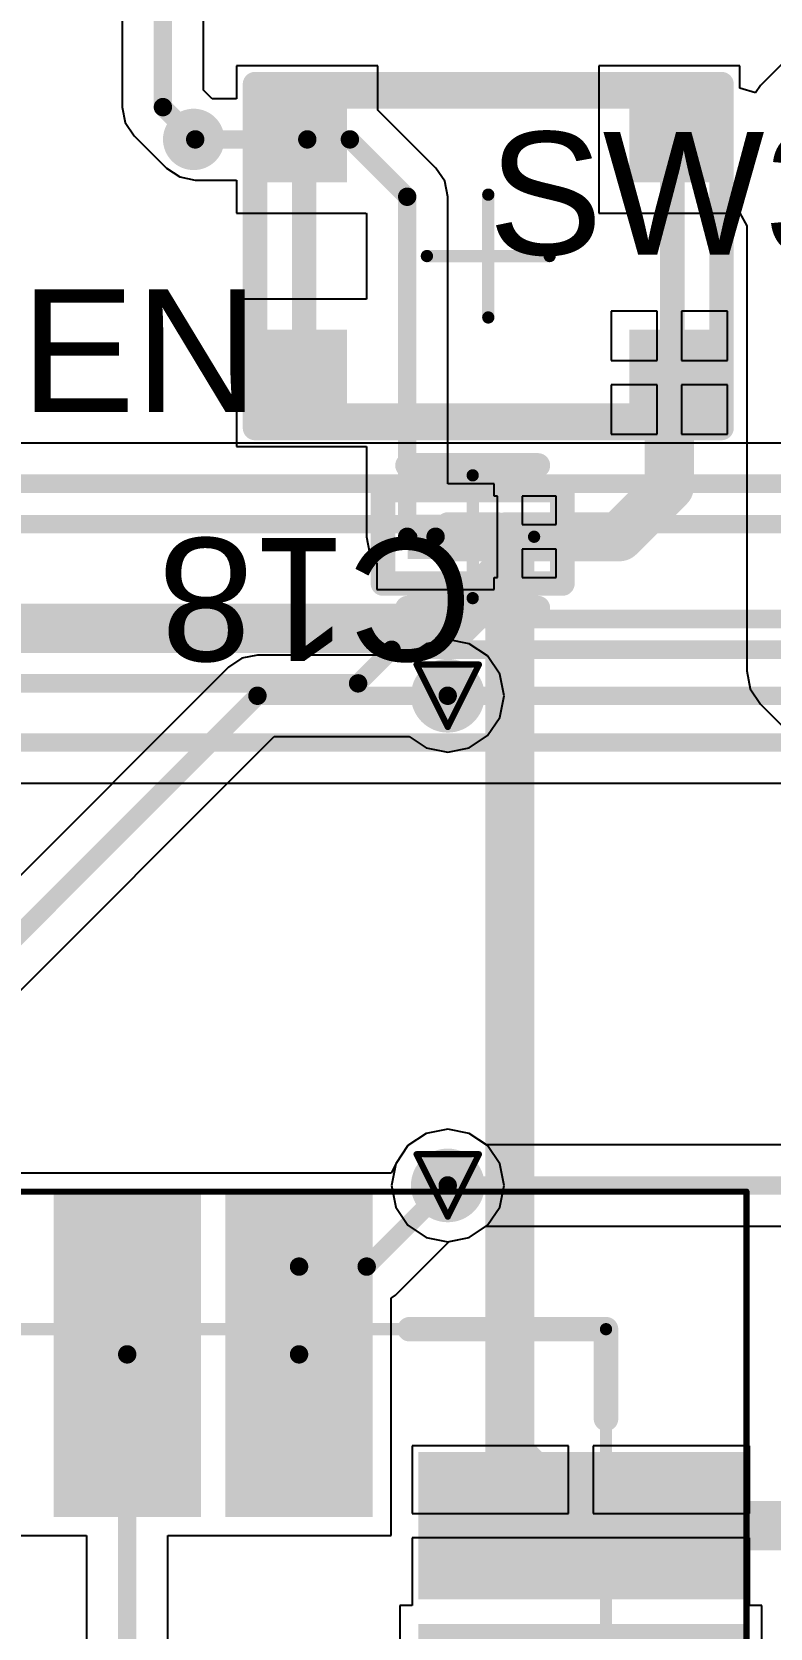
# Model space of a CAD drawing. Header units: millimetres. Extents: x 9.6 to 105, y 7.6 to 66.9.
# Drawn here: x 28.54 to 34.55, y 25.53 to 38.53 of the extents above; entities that cross this region are included whole.
import ezdxf

# ---------------------------------------------------------------- set-up
doc = ezdxf.new("R2010")
doc.units = ezdxf.units.MM
for name, color, linetype in [('BottomLayer', 5, 'Continuous'), ('BottomSolder', 6, 'Continuous'), ('DrillDrawing', 1, 'Continuous'), ('Mechanical13', 56, 'Continuous'), ('Mechanical15', 56, 'Continuous'), ('Mechanical16', 56, 'Continuous'), ('Mechanical2', 216, 'Continuous'), ('Mechanical3', 76, 'Continuous'), ('Mechanical5', 56, 'Continuous'), ('TopLayer', 1, 'Continuous'), ('TopOverlay', 2, 'Continuous'), ('TopPaste', 8, 'Continuous'), ('TopSolder', 216, 'Continuous'), ('ViaHoleLayer', 16, 'Continuous')]:
    doc.layers.add(name, color=color, linetype=linetype)
doc.styles.add('Arial', font='arial.ttf', dxfattribs={"height": 0.2})

msp = doc.modelspace()

# ---------------------------------------------------------------- hatches: boundary and pattern name
at = {"layer": 'BottomLayer'}
h = msp.add_hatch(color=5, dxfattribs=at)
edge = h.paths.add_edge_path()
edge.add_arc((31.928, 33.122), 0.2, 0, 360)
h = msp.add_hatch(color=5, dxfattribs=at)
edge = h.paths.add_edge_path()
edge.add_arc((31.928, 29.134), 0.2, 0, 360)
at = {"layer": 'BottomSolder'}
h = msp.add_hatch(color=6, dxfattribs=at)
edge = h.paths.add_edge_path()
edge.add_arc((31.928, 33.122), 0.3, 0, 360)
h = msp.add_hatch(color=6, dxfattribs=at)
edge = h.paths.add_edge_path()
edge.add_arc((31.928, 29.134), 0.3, 0, 360)
at = {"layer": 'TopLayer'}
for points in [[(30.458, 38.003), (31.108, 38.003), (31.108, 37.303), (30.458, 37.303)], [(33.408, 38.003), (34.058, 38.003), (34.058, 37.303), (33.408, 37.303)], [(30.458, 36.103), (31.108, 36.103), (31.108, 35.403), (30.458, 35.403)], [(33.408, 36.103), (34.058, 36.103), (34.058, 35.403), (33.408, 35.403)], [(32.056, 34.236), (31.6, 34.236), (31.6, 34.598), (32.056, 34.598)], [(32.662, 34.236), (32.206, 34.236), (32.206, 34.598), (32.662, 34.598)], [(29.817, 28.983), (29.817, 26.533), (28.817, 26.533), (28.817, 28.983)], [(31.217, 28.983), (31.217, 26.533), (30.217, 26.533), (30.217, 28.983)], [(31.787, 26.863), (34.237, 26.863), (34.237, 25.863), (31.787, 25.863)]]:
    msp.add_hatch(color=1, dxfattribs=at).paths.add_polyline_path(points)
h = msp.add_hatch(color=1, dxfattribs=at)
edge = h.paths.add_edge_path()
edge.add_arc((31.928, 33.122), 0.2, 0, 360)
h = msp.add_hatch(color=1, dxfattribs=at)
edge = h.paths.add_edge_path()
edge.add_arc((31.928, 29.134), 0.2, 0, 360)
at = {"layer": 'TopPaste'}
for points in [[(30.458, 38.003), (31.108, 38.003), (31.108, 37.303), (30.458, 37.303)], [(33.408, 38.003), (34.058, 38.003), (34.058, 37.303), (33.408, 37.303)], [(30.458, 36.103), (31.108, 36.103), (31.108, 35.403), (30.458, 35.403)], [(33.408, 36.103), (34.058, 36.103), (34.058, 35.403), (33.408, 35.403)], [(32.056, 34.236), (31.6, 34.236), (31.6, 34.598), (32.056, 34.598)], [(32.662, 34.236), (32.206, 34.236), (32.206, 34.598), (32.662, 34.598)], [(29.767, 28.933), (29.767, 26.583), (28.867, 26.583), (28.867, 28.933)], [(31.167, 28.933), (31.167, 26.583), (30.267, 26.583), (30.267, 28.933)], [(31.837, 26.813), (34.187, 26.813), (34.187, 25.913), (31.837, 25.913)]]:
    msp.add_hatch(color=8, dxfattribs=at).paths.add_polyline_path(points)
at = {"layer": 'TopSolder'}
for points in [[(30.458, 38.003), (31.108, 38.003), (31.108, 37.303), (30.458, 37.303)], [(33.408, 38.003), (34.058, 38.003), (34.058, 37.303), (33.408, 37.303)], [(30.458, 36.103), (31.108, 36.103), (31.108, 35.403), (30.458, 35.403)], [(33.408, 36.103), (34.058, 36.103), (34.058, 35.403), (33.408, 35.403)], [(32.056, 34.236), (31.6, 34.236), (31.6, 34.598), (32.056, 34.598)], [(32.662, 34.236), (32.206, 34.236), (32.206, 34.598), (32.662, 34.598)], [(29.917, 29.083), (29.917, 26.433), (28.717, 26.433), (28.717, 29.083)], [(31.317, 29.083), (31.317, 26.433), (30.117, 26.433), (30.117, 29.083)], [(31.687, 26.963), (34.337, 26.963), (34.337, 25.763), (31.687, 25.763)], [(31.687, 25.563), (34.337, 25.563), (34.337, 24.363), (31.687, 24.363)]]:
    msp.add_hatch(color=216, dxfattribs=at).paths.add_polyline_path(points)
h = msp.add_hatch(color=216, dxfattribs=at)
edge = h.paths.add_edge_path()
edge.add_arc((31.928, 33.122), 0.3, 0, 360)
h = msp.add_hatch(color=216, dxfattribs=at)
edge = h.paths.add_edge_path()
edge.add_arc((31.928, 29.134), 0.3, 0, 360)
at = {"layer": 'ViaHoleLayer'}
h = msp.add_hatch(color=16, dxfattribs=at)
edge = h.paths.add_edge_path()
edge.add_arc((31.928, 33.122), 0.1, 0, 360)
h = msp.add_hatch(color=16, dxfattribs=at)
edge = h.paths.add_edge_path()
edge.add_arc((31.928, 29.134), 0.1, 0, 360)

# ---------------------------------------------------------------- linework, layer by layer
at = {"layer": 'BottomLayer'}
for p, q in [((53.127, 35.18), (23.978, 35.18)), ((27.105, 32.409), (40.802, 32.409)), ((31.752, 29.558), (31.603, 29.458)), ((31.928, 29.593), (31.752, 29.558)), ((32.103, 29.558), (31.928, 29.593)), ((32.242, 29.465), (32.103, 29.558)), ((31.603, 29.458), (31.504, 29.309)), ((51.399, 29.465), (32.242, 29.465)), ((31.504, 29.309), (31.469, 29.134)), ((31.469, 29.134), (31.504, 28.958)), ((31.504, 28.958), (31.603, 28.809)), ((31.603, 28.809), (31.752, 28.71)), ((32.103, 28.71), (32.242, 28.802)), ((32.242, 28.802), (51.537, 28.802)), ((31.752, 28.71), (31.928, 28.675)), ((31.928, 28.675), (32.103, 28.71))]:
    msp.add_line(p, q, dxfattribs=at)
at = {"layer": 'BottomLayer', "const_width": 0.15}
for points in [[(23.978, 34.849), (53.264, 34.849)], [(24.384, 34.519), (53.289, 34.519)], [(24.308, 33.747), (53.077, 33.747)], [(31.197, 33.223), (31.471, 33.497)], [(31.471, 33.497), (53.359, 33.497)], [(26.213, 33.223), (31.197, 33.223)], [(31.928, 33.122), (54.61, 33.122)], [(26.791, 32.741), (66.413, 32.741)], [(31.928, 29.134), (51.537, 29.134)]]:
    msp.add_lwpolyline(points, dxfattribs=at)
at = {"layer": 'BottomLayer', "const_width": 0.075}
for points in [[(31.433, 33.497, 1), (31.508, 33.497, 1)], [(31.433, 33.497, 1), (31.508, 33.497, 1)], [(31.16, 33.223, 1), (31.235, 33.223, 1)], [(31.16, 33.223, 1), (31.235, 33.223, 1)], [(31.89, 33.122, 1), (31.965, 33.122, 1)], [(31.89, 29.134, 1), (31.965, 29.134, 1)]]:
    msp.add_lwpolyline(points, format="xyb", close=True, dxfattribs=at)
at = {"layer": 'DrillDrawing', "const_width": 0.0508}
for points in [[(31.674, 33.376), (32.182, 33.376)], [(31.674, 33.376), (31.928, 32.868)], [(31.928, 32.868), (32.182, 33.376)], [(31.674, 29.388), (32.182, 29.388)], [(31.674, 29.388), (31.928, 28.88)], [(31.928, 28.88), (32.182, 29.388)]]:
    msp.add_lwpolyline(points, dxfattribs=at)
at = {"layer": 'DrillDrawing', "const_width": 0.0254}
for points in [[(31.661, 33.376, 1), (31.686, 33.376, 1)], [(31.661, 33.376, 1), (31.686, 33.376, 1)], [(32.169, 33.376, 1), (32.194, 33.376, 1)], [(32.169, 33.376, 1), (32.194, 33.376, 1)], [(31.915, 32.868, 1), (31.941, 32.868, 1)], [(31.915, 32.868, 1), (31.941, 32.868, 1)], [(31.661, 29.388, 1), (31.686, 29.388, 1)], [(31.661, 29.388, 1), (31.686, 29.388, 1)], [(32.169, 29.388, 1), (32.194, 29.388, 1)], [(32.169, 29.388, 1), (32.194, 29.388, 1)], [(31.915, 28.88, 1), (31.941, 28.88, 1)], [(31.915, 28.88, 1), (31.941, 28.88, 1)]]:
    msp.add_lwpolyline(points, format="xyb", close=True, dxfattribs=at)
at = {"layer": 'Mechanical13', "const_width": 0.1}
for points in [[(10.217, 27.963), (33.217, 27.963)], [(33.217, 14.963), (33.217, 27.963)]]:
    msp.add_lwpolyline(points, dxfattribs=at)
at = {"layer": 'Mechanical13', "const_width": 0.05}
msp.add_lwpolyline([(33.192, 27.963, 1), (33.242, 27.963, 1)], format="xyb", close=True, dxfattribs=at)
msp.add_lwpolyline([(33.192, 27.963, 1), (33.242, 27.963, 1)], format="xyb", close=True, dxfattribs=at)
at = {"layer": 'Mechanical15', "const_width": 0.05}
for points in [[(10.117, 29.083), (34.362, 29.083)], [(34.362, 13.843), (34.362, 29.083)]]:
    msp.add_lwpolyline(points, dxfattribs=at)
at = {"layer": 'Mechanical15', "const_width": 0.025}
msp.add_lwpolyline([(34.349, 29.083, 1), (34.374, 29.083, 1)], format="xyb", close=True, dxfattribs=at)
msp.add_lwpolyline([(34.349, 29.083, 1), (34.374, 29.083, 1)], format="xyb", close=True, dxfattribs=at)
at = {"layer": 'Mechanical16', "const_width": 0.1}
for points in [[(32.258, 36.203), (32.258, 37.203)], [(31.758, 36.703), (32.758, 36.703)], [(32.131, 33.917), (32.131, 34.917)], [(31.631, 34.417), (32.631, 34.417)]]:
    msp.add_lwpolyline(points, dxfattribs=at)
at = {"layer": 'Mechanical16', "const_width": 0.05}
for points in [[(32.233, 37.203, 1), (32.283, 37.203, 1)], [(31.733, 36.703, 1), (31.783, 36.703, 1)], [(32.733, 36.703, 1), (32.783, 36.703, 1)], [(32.233, 36.203, 1), (32.283, 36.203, 1)], [(32.106, 34.917, 1), (32.156, 34.917, 1)], [(31.606, 34.417, 1), (31.656, 34.417, 1)], [(32.606, 34.417, 1), (32.656, 34.417, 1)], [(32.106, 33.917, 1), (32.156, 33.917, 1)]]:
    msp.add_lwpolyline(points, format="xyb", close=True, dxfattribs=at)
at = {"layer": 'Mechanical2', "const_width": 0.2}
for points in [[(30.758, 38.003), (33.758, 38.003)], [(30.758, 35.403), (30.758, 38.003)], [(33.758, 35.403), (33.758, 38.003)], [(30.758, 35.403), (33.758, 35.403)], [(31.931, 34.317), (31.931, 34.517)], [(31.931, 34.517), (32.331, 34.517)], [(32.331, 34.317), (32.331, 34.517)], [(31.931, 34.317), (32.331, 34.317)]]:
    msp.add_lwpolyline(points, dxfattribs=at)
at = {"layer": 'Mechanical2', "const_width": 0.1}
for points in [[(30.708, 38.003, 1), (30.808, 38.003, 1)], [(30.708, 38.003, 1), (30.808, 38.003, 1)], [(33.708, 38.003, 1), (33.808, 38.003, 1)], [(33.708, 38.003, 1), (33.808, 38.003, 1)], [(30.708, 35.403, 1), (30.808, 35.403, 1)], [(30.708, 35.403, 1), (30.808, 35.403, 1)], [(33.708, 35.403, 1), (33.808, 35.403, 1)], [(33.708, 35.403, 1), (33.808, 35.403, 1)], [(31.881, 34.517, 1), (31.981, 34.517, 1)], [(31.881, 34.517, 1), (31.981, 34.517, 1)], [(32.281, 34.517, 1), (32.381, 34.517, 1)], [(32.281, 34.517, 1), (32.381, 34.517, 1)], [(31.881, 34.317, 1), (31.981, 34.317, 1)], [(31.881, 34.317, 1), (31.981, 34.317, 1)], [(32.281, 34.317, 1), (32.381, 34.317, 1)], [(32.281, 34.317, 1), (32.381, 34.317, 1)]]:
    msp.add_lwpolyline(points, format="xyb", close=True, dxfattribs=at)
at = {"layer": 'Mechanical3', "const_width": 0.2}
for points in [[(30.358, 38.103), (34.158, 38.103)], [(30.358, 35.303), (30.358, 38.103)], [(34.158, 35.303), (34.158, 38.103)], [(30.358, 35.303), (34.158, 35.303)], [(31.4, 34.036), (31.4, 34.798)], [(31.4, 34.798), (32.862, 34.798)], [(32.862, 34.036), (32.862, 34.798)], [(31.4, 34.036), (32.862, 34.036)]]:
    msp.add_lwpolyline(points, dxfattribs=at)
at = {"layer": 'Mechanical3', "const_width": 0.1}
for points in [[(30.308, 38.103, 1), (30.408, 38.103, 1)], [(30.308, 38.103, 1), (30.408, 38.103, 1)], [(34.108, 38.103, 1), (34.208, 38.103, 1)], [(34.108, 38.103, 1), (34.208, 38.103, 1)], [(30.308, 35.303, 1), (30.408, 35.303, 1)], [(30.308, 35.303, 1), (30.408, 35.303, 1)], [(34.108, 35.303, 1), (34.208, 35.303, 1)], [(34.108, 35.303, 1), (34.208, 35.303, 1)], [(31.35, 34.798, 1), (31.45, 34.798, 1)], [(31.35, 34.798, 1), (31.45, 34.798, 1)], [(32.812, 34.798, 1), (32.912, 34.798, 1)], [(32.812, 34.798, 1), (32.912, 34.798, 1)], [(31.35, 34.036, 1), (31.45, 34.036, 1)], [(31.35, 34.036, 1), (31.45, 34.036, 1)], [(32.812, 34.036, 1), (32.912, 34.036, 1)], [(32.812, 34.036, 1), (32.912, 34.036, 1)]]:
    msp.add_lwpolyline(points, format="xyb", close=True, dxfattribs=at)
at = {"layer": 'Mechanical5', "const_width": 0.2}
for points in [[(30.358, 38.103), (34.158, 38.103)], [(30.358, 35.303), (30.358, 38.103)], [(34.158, 35.303), (34.158, 38.103)], [(30.358, 35.303), (34.158, 35.303)], [(31.4, 34.036), (31.4, 34.798)], [(31.4, 34.798), (32.862, 34.798)], [(32.862, 34.036), (32.862, 34.798)], [(31.4, 34.036), (32.862, 34.036)]]:
    msp.add_lwpolyline(points, dxfattribs=at)
at = {"layer": 'Mechanical5', "const_width": 0.1}
for points in [[(30.308, 38.103, 1), (30.408, 38.103, 1)], [(30.308, 38.103, 1), (30.408, 38.103, 1)], [(34.108, 38.103, 1), (34.208, 38.103, 1)], [(34.108, 38.103, 1), (34.208, 38.103, 1)], [(30.308, 35.303, 1), (30.408, 35.303, 1)], [(30.308, 35.303, 1), (30.408, 35.303, 1)], [(34.108, 35.303, 1), (34.208, 35.303, 1)], [(34.108, 35.303, 1), (34.208, 35.303, 1)], [(31.35, 34.798, 1), (31.45, 34.798, 1)], [(31.35, 34.798, 1), (31.45, 34.798, 1)], [(32.812, 34.798, 1), (32.912, 34.798, 1)], [(32.812, 34.798, 1), (32.912, 34.798, 1)], [(31.35, 34.036, 1), (31.45, 34.036, 1)], [(31.35, 34.036, 1), (31.45, 34.036, 1)], [(32.812, 34.036, 1), (32.912, 34.036, 1)], [(32.812, 34.036, 1), (32.912, 34.036, 1)]]:
    msp.add_lwpolyline(points, format="xyb", close=True, dxfattribs=at)
at = {"layer": 'TopLayer'}
for p, q in [((29.276, 39.941), (29.276, 37.916)), ((29.938, 38.054), (29.938, 39.941)), ((35.09, 38.707), (34.475, 38.092)), ((31.358, 38.253), (30.208, 38.253)), ((30.208, 38.253), (30.208, 37.984)), ((31.358, 37.892), (31.358, 38.253)), ((34.308, 38.253), (33.158, 38.253)), ((33.158, 38.253), (33.158, 37.053)), ((34.308, 38.07), (34.308, 38.253)), ((34.475, 38.092), (34.435, 38.032)), ((30.008, 37.984), (29.938, 38.054)), ((30.208, 37.984), (30.008, 37.984)), ((34.435, 38.032), (34.308, 38.07)), ((29.276, 37.916), (29.301, 37.79)), ((31.364, 37.887), (31.358, 37.892)), ((31.832, 37.42), (31.364, 37.887)), ((29.301, 37.79), (29.373, 37.682)), ((29.373, 37.682), (29.636, 37.419)), ((29.636, 37.419), (29.744, 37.347)), ((29.744, 37.347), (29.87, 37.322)), ((29.87, 37.322), (30.208, 37.322)), ((30.208, 37.322), (30.208, 37.053)), ((31.904, 37.312), (31.832, 37.42)), ((31.929, 37.186), (31.904, 37.312)), ((31.929, 34.848), (31.929, 37.186)), ((30.208, 37.053), (31.262, 37.053)), ((31.262, 37.053), (31.266, 37.048)), ((31.266, 37.048), (31.266, 36.353)), ((33.158, 37.053), (34.236, 37.053)), ((34.236, 37.053), (34.308, 37.053)), ((34.308, 37.053), (34.363, 36.949)), ((34.363, 36.949), (34.363, 33.325)), ((31.266, 36.353), (30.208, 36.353)), ((30.208, 36.353), (30.208, 35.153)), ((33.633, 36.253), (33.258, 36.253)), ((33.258, 36.253), (33.258, 35.853)), ((33.633, 35.853), (33.633, 36.253)), ((34.208, 36.253), (33.833, 36.253)), ((33.833, 36.253), (33.833, 35.853)), ((34.208, 35.853), (34.208, 36.253)), ((33.258, 35.853), (33.633, 35.853)), ((33.833, 35.853), (34.208, 35.853)), ((33.633, 35.653), (33.258, 35.653)), ((33.258, 35.653), (33.258, 35.253)), ((33.633, 35.253), (33.633, 35.653)), ((34.208, 35.653), (33.833, 35.653)), ((33.833, 35.653), (33.833, 35.253)), ((34.208, 35.253), (34.208, 35.653)), ((33.258, 35.253), (33.633, 35.253)), ((33.833, 35.253), (34.208, 35.253)), ((30.208, 35.153), (31.266, 35.153)), ((31.266, 35.153), (31.266, 34.417)), ((32.306, 34.848), (31.929, 34.848)), ((32.306, 34.748), (32.306, 34.848)), ((32.334, 34.748), (32.306, 34.748)), ((32.334, 34.417), (32.334, 34.748)), ((32.812, 34.748), (32.534, 34.748)), ((32.534, 34.748), (32.534, 34.517)), ((32.812, 34.517), (32.812, 34.748)), ((32.534, 34.517), (32.812, 34.517)), ((31.266, 34.417), (31.291, 34.29)), ((32.334, 34.086), (32.334, 34.417)), ((31.291, 34.29), (31.35, 34.202)), ((31.35, 34.202), (31.35, 33.986)), ((32.812, 34.317), (32.534, 34.317)), ((32.534, 34.317), (32.534, 34.086)), ((32.812, 34.086), (32.812, 34.317)), ((32.306, 33.986), (32.306, 34.086)), ((32.306, 34.086), (32.334, 34.086)), ((32.534, 34.086), (32.812, 34.086)), ((31.35, 33.986), (32.306, 33.986)), ((31.752, 33.545), (31.614, 33.453)), ((31.928, 33.58), (31.752, 33.545)), ((32.103, 33.545), (31.928, 33.58)), ((32.252, 33.446), (32.103, 33.545)), ((30.251, 33.428), (30.143, 33.356)), ((30.378, 33.453), (30.251, 33.428)), ((31.614, 33.453), (30.378, 33.453)), ((32.352, 33.297), (32.252, 33.446)), ((30.143, 33.356), (26.283, 29.495)), ((32.387, 33.122), (32.352, 33.297)), ((34.363, 33.325), (34.363, 33.325)), ((34.363, 33.325), (34.392, 33.178)), ((34.392, 33.178), (34.475, 33.053)), ((32.352, 32.946), (32.387, 33.122)), ((34.475, 33.053), (35.009, 32.52)), ((32.252, 32.797), (32.352, 32.946)), ((27.739, 30.015), (30.515, 32.79)), ((30.515, 32.79), (31.614, 32.79)), ((31.614, 32.79), (31.752, 32.698)), ((32.103, 32.698), (32.252, 32.797)), ((31.752, 32.698), (31.928, 32.663)), ((31.928, 32.663), (32.103, 32.698)), ((31.752, 29.558), (31.603, 29.458)), ((31.928, 29.593), (31.752, 29.558)), ((32.103, 29.558), (31.928, 29.593)), ((32.252, 29.458), (32.103, 29.558)), ((31.603, 29.458), (31.504, 29.309)), ((32.352, 29.309), (32.252, 29.458)), ((31.504, 29.309), (31.467, 29.233)), ((32.387, 29.134), (32.352, 29.309)), ((31.467, 29.233), (28.447, 29.233)), ((32.352, 28.958), (32.387, 29.134)), ((32.252, 28.809), (32.352, 28.958)), ((32.103, 28.71), (32.252, 28.809)), ((31.502, 28.239), (31.94, 28.677)), ((31.94, 28.677), (32.103, 28.71)), ((31.467, 28.216), (31.502, 28.239)), ((31.467, 26.283), (31.467, 28.216)), ((32.912, 27.013), (31.637, 27.013)), ((31.637, 27.013), (31.637, 26.463)), ((32.912, 26.463), (32.912, 27.013)), ((34.387, 27.013), (33.112, 27.013)), ((33.112, 27.013), (33.112, 26.463)), ((34.387, 26.463), (34.387, 27.013)), ((31.637, 26.463), (32.912, 26.463)), ((33.112, 26.463), (34.387, 26.463)), ((25.767, 26.283), (28.986, 26.283)), ((28.986, 26.283), (28.986, 24.79)), ((29.648, 24.928), (29.648, 26.283)), ((29.648, 26.283), (31.467, 26.283)), ((34.387, 26.263), (31.637, 26.263)), ((31.637, 26.263), (31.637, 25.713)), ((34.387, 25.713), (34.387, 26.263)), ((31.637, 25.713), (31.537, 25.713)), ((31.537, 25.713), (31.537, 24.614)), ((34.487, 25.713), (34.387, 25.713)), ((34.487, 25.294), (34.487, 25.713))]:
    msp.add_line(p, q, dxfattribs=at)
for points, const_width in [([(29.607, 37.916), (29.607, 40.491)], 0.15), ([(29.607, 37.916), (29.87, 37.653)], 0.15), ([(29.87, 37.653), (30.783, 37.653)], 0.15), ([(30.783, 37.653), (31.13, 37.653)], 0.15), ([(31.13, 37.653), (31.598, 37.186)], 0.15), ([(31.598, 34.417), (31.598, 37.186)], 0.15), ([(33.733, 34.825), (33.733, 35.753)], 0.4), ([(33.325, 34.417), (33.733, 34.825)], 0.4), ([(32.41, 34.138), (32.41, 34.417)], 0.4), ([(32.41, 34.417), (32.434, 34.417)], 0.4), ([(32.434, 26.941), (32.434, 34.417)], 0.4), ([(32.434, 34.417), (33.325, 34.417)], 0.4), ([(31.598, 34.417), (31.828, 34.417)], 0.15), ([(31.944, 33.671), (32.41, 34.138)], 0.4), ([(27.366, 33.671), (31.944, 33.671)], 0.4), ([(26.517, 29.261), (30.378, 33.122)], 0.15), ([(30.378, 33.122), (31.928, 33.122)], 0.15), ([(31.267, 28.473), (31.928, 29.134)], 0.15), ([(30.717, 28.473), (31.267, 28.473)], 0.15), ([(30.717, 27.758), (30.717, 28.473)], 0.15), ([(29.317, 24.79), (29.317, 27.758)], 0.15), ([(32.434, 26.941), (33.012, 26.363)], 0.4), ([(33.012, 26.363), (36.985, 26.363)], 0.4)]:
    msp.add_lwpolyline(points, dxfattribs=dict(at, const_width=const_width))
for points, const_width in [([(29.57, 37.916, 1), (29.645, 37.916, 1)], 0.075), ([(29.57, 37.916, 1), (29.645, 37.916, 1)], 0.075), ([(29.833, 37.653, 1), (29.908, 37.653, 1)], 0.075), ([(29.833, 37.653, 1), (29.908, 37.653, 1)], 0.075), ([(30.746, 37.653, 1), (30.821, 37.653, 1)], 0.075), ([(30.746, 37.653, 1), (30.821, 37.653, 1)], 0.075), ([(31.093, 37.653, 1), (31.168, 37.653, 1)], 0.075), ([(31.093, 37.653, 1), (31.168, 37.653, 1)], 0.075), ([(31.56, 37.186, 1), (31.635, 37.186, 1)], 0.075), ([(31.56, 37.186, 1), (31.635, 37.186, 1)], 0.075), ([(33.633, 35.753, 1), (33.833, 35.753, 1)], 0.2), ([(33.633, 34.825, 1), (33.833, 34.825, 1)], 0.2), ([(33.633, 34.825, 1), (33.833, 34.825, 1)], 0.2), ([(32.31, 34.417, 1), (32.51, 34.417, 1)], 0.2), ([(32.31, 34.417, 1), (32.51, 34.417, 1)], 0.2), ([(32.334, 34.417, 1), (32.534, 34.417, 1)], 0.2), ([(32.334, 34.417, 1), (32.534, 34.417, 1)], 0.2), ([(32.334, 34.417, 1), (32.534, 34.417, 1)], 0.2), ([(33.225, 34.417, 1), (33.425, 34.417, 1)], 0.2), ([(33.225, 34.417, 1), (33.425, 34.417, 1)], 0.2), ([(31.56, 34.417, 1), (31.635, 34.417, 1)], 0.075), ([(31.56, 34.417, 1), (31.635, 34.417, 1)], 0.075), ([(31.791, 34.417, 1), (31.866, 34.417, 1)], 0.075), ([(32.31, 34.138, 1), (32.51, 34.138, 1)], 0.2), ([(32.31, 34.138, 1), (32.51, 34.138, 1)], 0.2), ([(31.844, 33.671, 1), (32.044, 33.671, 1)], 0.2), ([(31.844, 33.671, 1), (32.044, 33.671, 1)], 0.2), ([(30.34, 33.122, 1), (30.415, 33.122, 1)], 0.075), ([(30.34, 33.122, 1), (30.415, 33.122, 1)], 0.075), ([(31.89, 33.122, 1), (31.965, 33.122, 1)], 0.075), ([(31.89, 29.134, 1), (31.965, 29.134, 1)], 0.075), ([(30.679, 28.473, 1), (30.754, 28.473, 1)], 0.075), ([(30.679, 28.473, 1), (30.754, 28.473, 1)], 0.075), ([(31.23, 28.473, 1), (31.305, 28.473, 1)], 0.075), ([(31.23, 28.473, 1), (31.305, 28.473, 1)], 0.075), ([(29.279, 27.758, 1), (29.354, 27.758, 1)], 0.075), ([(30.679, 27.758, 1), (30.754, 27.758, 1)], 0.075), ([(32.334, 26.941, 1), (32.534, 26.941, 1)], 0.2), ([(32.334, 26.941, 1), (32.534, 26.941, 1)], 0.2), ([(32.912, 26.363, 1), (33.112, 26.363, 1)], 0.2), ([(32.912, 26.363, 1), (33.112, 26.363, 1)], 0.2)]:
    msp.add_lwpolyline(points, format="xyb", close=True, dxfattribs=dict(at, const_width=const_width))
at = {"layer": 'TopOverlay', "const_width": 0.2}
for points in [[(31.483, 38.003), (33.033, 38.003)], [(30.758, 36.478), (30.758, 36.928)], [(33.758, 36.478), (33.758, 36.928)], [(31.483, 35.403), (33.033, 35.403)], [(31.6, 34.998), (32.662, 34.998)], [(31.6, 33.836), (32.662, 33.836)], [(31.617, 27.963), (33.217, 27.963)], [(33.217, 27.233), (33.217, 27.963)]]:
    msp.add_lwpolyline(points, dxfattribs=at)
at = {"layer": 'TopOverlay'}
for points, const_width in [([(31.433, 38.003, 1), (31.533, 38.003, 1)], 0.1), ([(32.983, 38.003, 1), (33.083, 38.003, 1)], 0.1), ([(29.983, 37.653, 1), (29.733, 37.653, 1)], 0.25), ([(29.67, 37.653, 1), (29.795, 37.653, 1)], 0.125), ([(29.921, 37.653, 1), (30.045, 37.653, 1)], 0.125), ([(30.708, 36.928, 1), (30.808, 36.928, 1)], 0.1), ([(33.708, 36.928, 1), (33.808, 36.928, 1)], 0.1), ([(30.708, 36.478, 1), (30.808, 36.478, 1)], 0.1), ([(33.708, 36.478, 1), (33.808, 36.478, 1)], 0.1), ([(31.433, 35.403, 1), (31.533, 35.403, 1)], 0.1), ([(32.983, 35.403, 1), (33.083, 35.403, 1)], 0.1), ([(31.55, 34.998, 1), (31.65, 34.998, 1)], 0.1), ([(32.612, 34.998, 1), (32.712, 34.998, 1)], 0.1), ([(31.55, 33.836, 1), (31.65, 33.836, 1)], 0.1), ([(32.612, 33.836, 1), (32.712, 33.836, 1)], 0.1), ([(31.567, 27.963, 1), (31.667, 27.963, 1)], 0.1), ([(33.167, 27.963, 1), (33.267, 27.963, 1)], 0.1), ([(33.167, 27.963, 1), (33.267, 27.963, 1)], 0.1), ([(33.167, 27.233, 1), (33.267, 27.233, 1)], 0.1)]:
    msp.add_lwpolyline(points, format="xyb", close=True, dxfattribs=dict(at, const_width=const_width))

# ---------------------------------------------------------------- texts
at = {"layer": 'Mechanical5', "style": 'Arial'}
for s, rotation, p in [('SW3', 360, (32.258, 36.714)), ('C18', 180, (32.131, 34.406))]:
    msp.add_text(s, height=1, rotation=rotation, dxfattribs=at).set_placement(p)
at = {"layer": 'TopOverlay', "style": 'Arial'}
msp.add_text('EN', height=1, rotation=360, dxfattribs=at).set_placement((28.448, 35.433))

doc.saveas('drawing.dxf')
